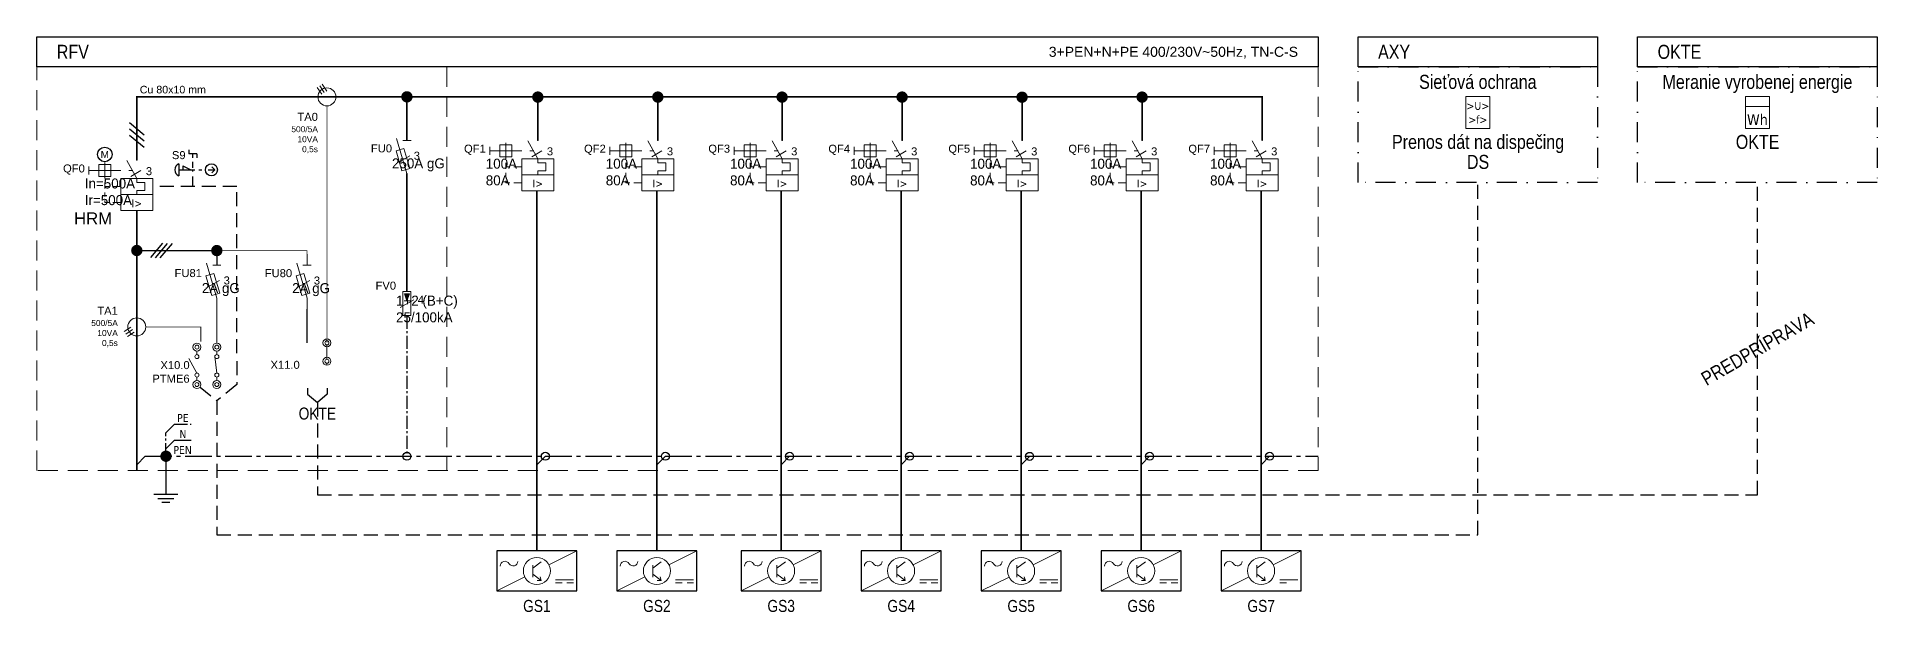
# Model space of a CAD drawing. Header units: millimetres. Extents: x -612 to 6794, y -5043 to 2163.
# Drawn here: x 1436.1 to 1896.1, y -1533.6 to -1389.9 of the extents above; entities that cross this region are included whole.
import ezdxf
from ezdxf.enums import TextEntityAlignment as Align

# ---------------------------------------------------------------- set-up
doc = ezdxf.new("R2018")
doc.units = ezdxf.units.MM
doc.header["$MEASUREMENT"] = 0
for name, pattern in [('EPL_DASHLONGDOT', [1, 0.66, -0.12, 0.1, -0.12]), ('ČERCHOVANÁ', [1, 0.5, -0.25, 0, -0.25]), ('ČÁRKOVANÁ', [0.75, 0.5, -0.25])]:
    doc.linetypes.add(name, pattern=pattern)
for name, color, linetype in [('10kV', 34, 'Continuous'), ('22kV', 34, 'Continuous'), ('400V', 7, 'Continuous'), ('EV-Káble', 7, 'Continuous'), ('Pístroj_OZN', 230, 'Continuous'), ('RS', 40, 'Continuous')]:
    doc.layers.add(name, color=color, linetype=linetype)
for name, color, linetype, lineweight in [('EPLAN100', 7, 'Continuous', 50), ('EPLAN301', 7, 'Continuous', 25), ('EPLAN420', 7, 'Continuous', 35), ('Prístroj', 7, 'Continuous', 13)]:
    doc.layers.add(name, color=color, linetype=linetype, lineweight=lineweight)
doc.styles.get("Standard").update_dxf_attribs({"font": 'arial.ttf'})
doc.styles.add('styl2', font='ARIALN.TTF', dxfattribs={"width": 0.85})
doc.styles.add('Tahoma', font='tahoma.ttf')

# ---------------------------------------------------------------- blocks, each defined once
blk = doc.blocks.new('Výkonový istič')
at = {"layer": 'Prístroj', "color": 0, "ltscale": 4}
for p, q in [((0, -3.5), (0, 0)), ((-8, -4), (-8, -8)), ((-2.5, -3.5), (0, -8)), ((-12, -5), (-12, -7)), ((-12, -6), (-10.5, -6)), ((-10.5, -6), (-4, -6)), ((-8, -9), (-8, -10)), ((-2, -6), (-1, -6)), ((-1.5, -7.5), (1, -6)), ((-8, -10), (-7, -10)), ((-8, -10), (-8, -10.5)), ((-8, -11.5), (-8, -12.5)), ((-8, -13.5), (-8, -14)), ((-6, -10), (-4, -10)), ((-7, -14), (-8, -14)), ((-6, -14), (-4, -14))]:
    blk.add_line(p, q, dxfattribs=at)
for points in [[(-9.5, -7.5), (-6.5, -7.5), (-6.5, -4.5), (-9.5, -4.5)], [(-4, -12), (4, -12), (4, -8), (-4, -8)], [(-4, -16), (4, -16), (4, -12), (-4, -12)]]:
    blk.add_lwpolyline(points, close=True, dxfattribs=at)
blk.add_lwpolyline([(0, -8), (0, -9), (2, -9), (2, -11), (0, -11), (0, -12)], dxfattribs=at)
at = {"lineweight": 30, "flags": 104}
blk.add_attdef('POPIS', text='', height=1.8, dxfattribs=at).set_placement((-13, -5), align=Align.TOP_RIGHT)
at = {"color": 0}
blk.add_attdef('POCET_POLOV', (2.26309, -7.17774), '', height=2, dxfattribs=at)
at = {"layer": 'Prístroj', "color": 0, "style": 'Tahoma'}
blk.add_text('I>', height=1.9629, dxfattribs=at).set_placement((0, -14.19629), align=Align.MIDDLE_CENTER)
at = {"layer": 'Pístroj_OZN'}
blk.add_attdef('OZNACENIE', text='', height=2, dxfattribs=at).set_placement((-13, -3.5), align=Align.RIGHT)
blk = doc.blocks.new('Poistkový odpojovač')
at = {"layer": 'Prístroj', "color": 0, "linetype": 'Continuous', "ltscale": 4}
for p, q in [((0, 0), (0, -2.75)), ((-2.57, -2.23), (0, -10.97)), ((-1.03, -2.75), (1.03, -2.75)), ((-2.73, -8.51), (0.7, -6.57)), ((0, -10.97), (0, -13.72))]:
    blk.add_line(p, q, dxfattribs=at)
blk.add_lwpolyline([(-1.27, -10.31), (0.71, -9.73), (-0.76, -4.8), (-2.73, -5.38)], close=True, dxfattribs=at)
at = {"lineweight": 30, "flags": 104}
blk.add_attdef('POPIS', text='', height=1.8, dxfattribs=at).set_placement((-3.73, -7.23), align=Align.TOP_RIGHT)
at = {"color": 0}
blk.add_attdef('POCET_POLOV', text='', height=2, dxfattribs=at).set_placement((1.7, -6.57), align=Align.MIDDLE_LEFT)
at = {"layer": 'Pístroj_OZN'}
blk.add_attdef('OZNACENIE', text='', height=2, dxfattribs=at).set_placement((-3.73, -5.73), align=Align.RIGHT)
blk = doc.blocks.new('Prepäťová ochrana')
at = {"layer": 'Prístroj', "linetype": 'Continuous', "ltscale": 4}
blk.add_hatch(color=0, dxfattribs=at).paths.add_polyline_path([(-0.62, -4.58), (0.62, -4.58), (0, -6.33)], flags=0)
at = {"layer": 'Prístroj', "color": 0, "linetype": 'Continuous', "ltscale": 4}
blk.add_line((-1.71, -7.97), (1.71, -6.03), dxfattribs=at)
for points in [[(-1, -10), (1, -10), (1, -4), (-1, -4)], [(-0.62, -4.58), (0.62, -4.58), (0, -6.33)]]:
    blk.add_lwpolyline(points, close=True, dxfattribs=at)
at = {"lineweight": 30, "flags": 104}
blk.add_attdef('POPIS', text='', height=1.8, dxfattribs=at).set_placement((-2.71, -5), align=Align.TOP_RIGHT)
blk.add_attdef('POCET_POLOV', text='', height=2).set_placement((2.71, -6.03), align=Align.MIDDLE_LEFT)
at = {"layer": 'Pístroj_OZN'}
blk.add_attdef('OZNACENIE', text='', height=2, dxfattribs=at).set_placement((-2.71, -3.5), align=Align.RIGHT)
blk = doc.blocks.new('VN MTP')
at = {"layer": '10kV', "color": 0, "lineweight": 13}
for p, q in [((-3.13, -1.15), (-1.46, -0.06)), ((-2.72, -1.78), (-1.05, -0.68)), ((-2.31, -2.41), (-0.64, -1.31))]:
    blk.add_line(p, q, dxfattribs=at)
blk.add_circle((0, 0), 2.25, dxfattribs=at)
blk = doc.blocks.new('SS2')
at = {"layer": 'Prístroj', "color": 0, "ltscale": 4}
for p, q in [((0, 1), (0, 0.5)), ((0, -4.1), (0, -0.5)), ((0, -5.1), (0, -5.6))]:
    blk.add_line(p, q, dxfattribs=at)
at = {"layer": 'Prístroj', "color": 0}
for centre, radius in [((0, 0), 1), ((0, 0), 0.5), ((0, -4.6), 1), ((0, -4.6), 0.5)]:
    blk.add_circle(centre, radius, dxfattribs=at)
at = {"lineweight": 30, "flags": 104}
blk.add_attdef('POPIS', text='', height=1.8, dxfattribs=at).set_placement((-3.73, -2.93), align=Align.TOP_RIGHT)
at = {"layer": 'Pístroj_OZN'}
blk.add_attdef('OZNACENIE', text='', height=2, dxfattribs=at).set_placement((-3.73, -1.43), align=Align.RIGHT)
blk = doc.blocks.new('SS3')
at = {"layer": 'Prístroj', "color": 0, "ltscale": 4}
for p, q in [((-4.97, -7.47), (-6.97, -3.87)), ((-4.97, -2), (-4.97, -2.87)), ((0, -7.47), (-0.5, -3.37)), ((0, -2), (0, -2.87)), ((-4.97, -8.47), (-4.98, -9.34)), ((0, -8.47), (0, -9.34))]:
    blk.add_line(p, q, dxfattribs=at)
at = {"layer": 'Prístroj', "color": 0}
for centre, radius in [((-4.97, -1), 1), ((0, -1), 1), ((-4.98, -3.37), 0.5), ((-4.97, -1), 0.5), ((0, -1), 0.5), ((0, -3.37), 0.5), ((-4.97, -7.97), 0.5), ((0, -7.97), 0.5), ((-4.98, -10.34), 1), ((-4.98, -10.34), 0.5), ((0, -10.34), 1), ((0, -10.34), 0.5)]:
    blk.add_circle(centre, radius, dxfattribs=at)
at = {"layer": 'Pístroj_OZN', "color": 0}
for tag, p in [('OZNACENIE', (-6.8, -6.49)), ('POPIS', (-6.8, -9.87))]:
    blk.add_attdef(tag, text='', height=2, dxfattribs=at).set_placement(p, align=Align.RIGHT)

msp = doc.modelspace()

# ---------------------------------------------------------------- linework, layer by layer
for points in [[(1551.11, -1528.33), (1571.11, -1528.33), (1571.11, -1518.33), (1551.11, -1518.33)], [(1581.11, -1528.33), (1601.11, -1528.33), (1601.11, -1518.33), (1581.11, -1518.33)], [(1612.17, -1528.33), (1632.17, -1528.33), (1632.17, -1518.33), (1612.17, -1518.33)], [(1642.16, -1528.33), (1662.16, -1528.33), (1662.16, -1518.33), (1642.16, -1518.33)], [(1672.16, -1528.34), (1692.16, -1528.34), (1692.16, -1518.34), (1672.16, -1518.34)], [(1702.16, -1528.33), (1722.16, -1528.33), (1722.16, -1518.33), (1702.16, -1518.33)], [(1732.15, -1528.33), (1752.15, -1528.33), (1752.15, -1518.33), (1732.15, -1518.33)]]:
    msp.add_lwpolyline(points, close=True)
at = {"layer": '22kV', "color": 0, "linetype": 'ČERCHOVANÁ', "ltscale": 10}
for points in [[(1766.38, -1397.38), (1826.26, -1397.38), (1826.26, -1426.28), (1766.38, -1426.28)], [(1836.26, -1397.38), (1896.15, -1397.38), (1896.15, -1426.28), (1836.26, -1426.28)]]:
    msp.add_lwpolyline(points, close=True, dxfattribs=at)
at = {"layer": '400V', "color": 252}
for p, q in [((1459.32, -1411.32), (1462.91, -1414.33)), ((1459.32, -1412.88), (1462.91, -1415.89)), ((1459.32, -1414.44), (1462.91, -1417.46)), ((1467.5, -1441.47), (1464.49, -1445.06)), ((1468.7, -1441.5), (1465.68, -1445.09)), ((1469.91, -1441.51), (1466.89, -1445.1))]:
    msp.add_line(p, q, dxfattribs=at)
at = {"layer": '400V', "linetype": 'Continuous', "ltscale": 4}
for p, q in [((1474.11, -1418.11), (1474.11, -1419.11)), ((1476.11, -1419.11), (1474.11, -1419.11)), ((1475.11, -1420.11), (1475.11, -1419.11)), ((1475.11, -1422.61), (1475.11, -1421.11)), ((1476.11, -1419.11), (1476.11, -1420.11)), ((1471.61, -1421.61), (1471.61, -1424.61)), ((1471.61, -1423.11), (1475.61, -1423.11)), ((1472.61, -1422.11), (1474.61, -1423.11)), ((1472.61, -1422.11), (1472.61, -1423.11)), ((1476.61, -1423.11), (1477.26, -1423.11)), ((1476.61, -1423.11), (1477.36, -1423.11)), ((1476.61, -1423.11), (1477.36, -1423.11)), ((1478.92, -1423.11), (1480.61, -1423.11)), ((1479.86, -1422.36), (1480.61, -1423.11)), ((1480.61, -1423.11), (1479.86, -1423.86))]:
    msp.add_line(p, q, dxfattribs=at)
at = {"layer": '400V'}
msp.add_line((1503.65, -1466.34), (1503.66, -1457.92), dxfattribs=at)
at = {"layer": '400V', "color": 94, "true_color": 0x00a800}
for p, q in [((1468.4, -1494.68), (1468.4, -1504.21)), ((1471.4, -1504.21), (1465.4, -1504.21)), ((1466.4, -1505.21), (1470.4, -1505.21)), ((1469.4, -1506.21), (1467.4, -1506.21))]:
    msp.add_line(p, q, dxfattribs=at)
at = {"layer": '400V', "linetype": 'Continuous', "lineweight": 13, "ltscale": 4}
for p, q in [((1562.16, -1521.08), (1560.06, -1522.65)), ((1560.06, -1521.9), (1560.06, -1524.9)), ((1564.13, -1521.82), (1571.11, -1518.33)), ((1592.16, -1521.08), (1590.06, -1522.65)), ((1590.06, -1521.9), (1590.06, -1524.9)), ((1594.13, -1521.82), (1601.11, -1518.33)), ((1623.22, -1521.08), (1621.12, -1522.65)), ((1621.12, -1521.9), (1621.12, -1524.9)), ((1625.19, -1521.82), (1632.17, -1518.33)), ((1653.21, -1521.08), (1651.11, -1522.65)), ((1651.11, -1521.9), (1651.11, -1524.9)), ((1655.18, -1521.82), (1662.16, -1518.33)), ((1683.21, -1521.09), (1681.11, -1522.67)), ((1681.11, -1521.92), (1681.11, -1524.92)), ((1685.18, -1521.84), (1692.16, -1518.34)), ((1713.21, -1521.08), (1711.11, -1522.65)), ((1711.11, -1521.9), (1711.11, -1524.9)), ((1715.18, -1521.82), (1722.16, -1518.33)), ((1743.2, -1521.08), (1741.1, -1522.65)), ((1741.1, -1521.9), (1741.1, -1524.9)), ((1745.17, -1521.82), (1752.15, -1518.33)), ((1551.11, -1528.33), (1558.09, -1524.83)), ((1562.16, -1525.73), (1560.06, -1524.15)), ((1562.16, -1525.73), (1561.22, -1525.71)), ((1562.16, -1525.73), (1561.91, -1524.82)), ((1565.79, -1525.55), (1570.29, -1525.55)), ((1565.79, -1526.3), (1567.44, -1526.3)), ((1570.29, -1526.3), (1568.64, -1526.3)), ((1581.11, -1528.33), (1588.09, -1524.83)), ((1592.16, -1525.73), (1590.06, -1524.15)), ((1592.16, -1525.73), (1591.22, -1525.71)), ((1592.16, -1525.73), (1591.91, -1524.82)), ((1595.79, -1525.55), (1600.29, -1525.55)), ((1595.79, -1526.3), (1597.44, -1526.3)), ((1600.29, -1526.3), (1598.64, -1526.3)), ((1612.17, -1528.33), (1619.15, -1524.83)), ((1623.22, -1525.73), (1621.12, -1524.15)), ((1623.21, -1525.73), (1622.28, -1525.71)), ((1623.21, -1525.73), (1622.97, -1524.82)), ((1626.85, -1525.55), (1631.35, -1525.55)), ((1626.85, -1526.3), (1628.5, -1526.3)), ((1631.35, -1526.3), (1629.7, -1526.3)), ((1642.16, -1528.33), (1649.14, -1524.83)), ((1653.21, -1525.73), (1651.11, -1524.15)), ((1653.21, -1525.73), (1652.27, -1525.71)), ((1653.21, -1525.73), (1652.97, -1524.82)), ((1656.85, -1525.55), (1661.35, -1525.55)), ((1656.85, -1526.3), (1658.5, -1526.3)), ((1661.35, -1526.3), (1659.7, -1526.3)), ((1672.16, -1528.34), (1679.14, -1524.85)), ((1683.21, -1525.74), (1681.11, -1524.17)), ((1683.21, -1525.75), (1682.27, -1525.73)), ((1683.21, -1525.75), (1682.96, -1524.84)), ((1686.84, -1525.57), (1691.34, -1525.57)), ((1686.84, -1526.32), (1688.49, -1526.32)), ((1691.34, -1526.32), (1689.69, -1526.32)), ((1702.16, -1528.33), (1709.14, -1524.83)), ((1713.21, -1525.73), (1711.11, -1524.15)), ((1713.2, -1525.73), (1712.27, -1525.71)), ((1713.2, -1525.73), (1712.96, -1524.82)), ((1716.84, -1525.55), (1721.34, -1525.55)), ((1716.84, -1526.3), (1718.49, -1526.3)), ((1721.34, -1526.3), (1719.69, -1526.3)), ((1732.15, -1528.33), (1739.13, -1524.83)), ((1743.2, -1525.73), (1741.1, -1524.15)), ((1743.2, -1525.73), (1742.26, -1525.71)), ((1743.2, -1525.73), (1742.96, -1524.82)), ((1746.84, -1525.55), (1751.34, -1525.55)), ((1746.84, -1526.3), (1748.49, -1526.3))]:
    msp.add_line(p, q, dxfattribs=at)
at = {"layer": '400V', "color": 230, "ltscale": 5}
for points in [[(1436.11, -1389.88), (1756.38, -1389.88), (1756.38, -1397.38), (1436.11, -1397.38)], [(1766.38, -1389.88), (1826.26, -1389.88), (1826.26, -1397.38), (1766.38, -1397.38)], [(1836.26, -1389.88), (1896.15, -1389.88), (1896.15, -1397.38), (1836.26, -1397.38)]]:
    msp.add_lwpolyline(points, close=True, dxfattribs=at)
at = {"layer": '400V', "flags": 128}
for points, const_width in [([(1461.11, -1420.77), (1461.11, -1404.88), (1742.39, -1404.89), (1742.39, -1415.78)], 0.4), ([(1508.63, -1407.13), (1508.63, -1466.34)], 0.2), ([(1528.63, -1415.76), (1528.63, -1404.88)], 0.4), ([(1561.34, -1415.83), (1561.35, -1404.94)], 0.4), ([(1591.34, -1415.83), (1591.35, -1404.94)], 0.4), ([(1622.4, -1415.83), (1622.41, -1404.94)], 0.4), ([(1652.4, -1415.83), (1652.4, -1404.94)], 0.4), ([(1682.4, -1415.83), (1682.4, -1404.94)], 0.4), ([(1712.39, -1415.83), (1712.4, -1404.94)], 0.4), ([(1528.63, -1423.99), (1528.63, -1453.55)], 0.4), ([(1561.11, -1428.33), (1561.11, -1518.33)], 0.4), ([(1591.11, -1428.33), (1591.11, -1518.33)], 0.4), ([(1622.17, -1428.33), (1622.17, -1518.33)], 0.4), ([(1652.16, -1428.33), (1652.16, -1518.33)], 0.4), ([(1682.16, -1428.34), (1682.16, -1518.34)], 0.4), ([(1712.16, -1428.33), (1712.16, -1518.33)], 0.4), ([(1742.15, -1428.33), (1742.15, -1518.33)], 0.4), ([(1461.11, -1433.27), (1461.11, -1498.24)], 0.4), ([(1461.11, -1443.27), (1503.65, -1443.31), (1503.65, -1446.97)], 0.2), ([(1481.11, -1443.29), (1481.11, -1446.93)], 0.2), ([(1481.11, -1455.16), (1481.11, -1466.42)], 0.2), ([(1503.66, -1455.17), (1503.66, -1466.34)], 0.2), ([(1463.36, -1462.37), (1477.11, -1462.37), (1477.11, -1466.03)], 0.2)]:
    msp.add_lwpolyline(points, dxfattribs=dict(at, const_width=const_width))
at = {"layer": '400V', "const_width": 1.29}
for points in [[(1529.4, -1404.88, 1), (1527.86, -1404.88, 1), (1529.4, -1404.88, 0.272597)], [(1562.12, -1404.94, 1), (1560.58, -1404.94, 1), (1562.12, -1404.94, 0.272597)], [(1592.12, -1404.94, 1), (1590.58, -1404.94, 1), (1592.12, -1404.94, 0.272597)], [(1623.17, -1404.94, 1), (1621.64, -1404.94, 1), (1623.17, -1404.94, 0.272597)], [(1653.17, -1404.94, 1), (1651.63, -1404.94, 1), (1653.17, -1404.94, 0.272597)], [(1683.16, -1404.97, 1), (1681.63, -1404.97, 1), (1683.16, -1404.97, 0.272597)], [(1713.16, -1404.94, 1), (1711.63, -1404.94, 1), (1713.16, -1404.94, 0.272597)], [(1461.88, -1443.27, 1), (1460.34, -1443.27, 1), (1461.88, -1443.27, 0.272597)], [(1481.88, -1443.29, 1), (1480.34, -1443.29, 1), (1481.88, -1443.29, 0.272597)]]:
    msp.add_lwpolyline(points, format="xyb", dxfattribs=at)
at = {"layer": '400V', "color": 94, "true_color": 0x00a800, "const_width": 1.29}
msp.add_lwpolyline([(1467.63, -1494.68, -1), (1469.17, -1494.68, -1), (1467.63, -1494.68, -0.272597)], format="xyb", dxfattribs=at)
at = {"layer": '400V'}
msp.add_circle((1453.11, -1419.27), 1.81, dxfattribs=at)
at = {"layer": '400V', "linetype": 'Continuous', "ltscale": 4}
msp.add_circle((1479.77, -1423.11), 1.5, dxfattribs=at)
at = {"layer": '400V', "linetype": 'Continuous', "lineweight": 13, "ltscale": 4}
for centre in [(1561.11, -1523.33), (1591.11, -1523.33), (1622.17, -1523.33), (1652.16, -1523.33), (1682.16, -1523.34), (1712.16, -1523.33), (1742.15, -1523.33)]:
    msp.add_circle(centre, 3.38, dxfattribs=at)
at = {"layer": '400V', "linetype": 'Continuous', "ltscale": 4}
msp.add_arc((1472.2, -1423.11), 1.61, 111.5448, 248.4552, dxfattribs=at)
at = {"layer": '400V', "linetype": 'Continuous', "lineweight": 13, "ltscale": 4}
for centre, radius, start, end in [((1553.13, -1522.13), 1.2, 30, 180), ((1555.18, -1520.94), 1.16, 210, 0), ((1583.13, -1522.13), 1.2, 30, 180), ((1585.18, -1520.94), 1.16, 210, 0), ((1614.19, -1522.13), 1.2, 30, 180), ((1616.23, -1520.94), 1.16, 210, 0), ((1644.18, -1522.13), 1.2, 30, 180), ((1646.23, -1520.94), 1.16, 210, 0), ((1674.18, -1522.14), 1.2, 30, 180), ((1676.23, -1520.96), 1.16, 210, 0), ((1704.18, -1522.13), 1.2, 30, 180), ((1706.22, -1520.94), 1.16, 210, 0), ((1734.17, -1522.13), 1.2, 30, 180), ((1736.22, -1520.94), 1.16, 210, 0)]:
    msp.add_arc(centre, radius, start, end, dxfattribs=at)
at = {"layer": 'EPLAN100', "color": 94, "linetype": 'EPL_DASHLONGDOT', "lineweight": 30, "ltscale": 5, "true_color": 0x00a800}
for points in [[(1528.63, -1459.55), (1528.63, -1494.68)], [(1468.4, -1494.68), (1468.4, -1488.8), (1470.52, -1486.68), (1474.72, -1486.68)], [(1561.11, -1496.8), (1563.23, -1494.68)], [(1591.11, -1496.8), (1593.23, -1494.68)], [(1622.17, -1496.8), (1624.29, -1494.68)], [(1652.16, -1496.8), (1654.28, -1494.68)], [(1682.16, -1496.82), (1684.28, -1494.7)], [(1712.15, -1496.8), (1714.27, -1494.68)], [(1742.15, -1496.8), (1744.27, -1494.68)]]:
    msp.add_lwpolyline(points, dxfattribs=at)
at = {"layer": 'EPLAN100', "color": 94, "linetype": 'EPL_DASHLONGDOT', "lineweight": 30, "ltscale": 10, "true_color": 0x00a800}
msp.add_lwpolyline([(1461.11, -1496.8), (1463.23, -1494.68), (1756.38, -1494.68)], dxfattribs=at)
at = {"layer": 'EPLAN100', "color": 5, "lineweight": 30, "ltscale": 8}
msp.add_lwpolyline([(1468.4, -1492.8), (1470.52, -1490.68), (1474.72, -1490.68)], dxfattribs=at)
at = {"layer": 'EPLAN301', "color": 94, "ltscale": 4, "true_color": 0x00a800}
for centre in [(1528.63, -1494.68), (1563.23, -1494.68), (1593.23, -1494.68), (1624.29, -1494.68), (1654.28, -1494.68), (1684.28, -1494.7), (1714.27, -1494.68), (1744.27, -1494.68)]:
    msp.add_circle(centre, 1, dxfattribs=at)
at = {"layer": 'EV-Káble'}
msp.add_lwpolyline([(1461.11, -1443.27), (1481.11, -1443.29), (1481.11, -1446.93)], dxfattribs=at)
at = {"layer": 'Prístroj', "color": 0, "linetype": 'Continuous', "ltscale": 4}
msp.add_line((1863.21, -1407.3), (1869.21, -1407.3), dxfattribs=at)
at = {"layer": 'Prístroj', "color": 253, "linetype": 'ČÁRKOVANÁ', "ltscale": 10}
msp.add_lwpolyline([(1436.11, -1397.38), (1756.38, -1397.38), (1756.38, -1498.24), (1436.11, -1498.24)], close=True, dxfattribs=at)
msp.add_lwpolyline([(1538.63, -1397.38), (1538.63, -1498.24)], dxfattribs=at)
at = {"layer": 'Prístroj', "color": 0, "linetype": 'Continuous', "ltscale": 4}
for points in [[(1793.32, -1412.8), (1799.32, -1412.8), (1799.32, -1404.8), (1793.32, -1404.8)], [(1863.21, -1412.8), (1869.21, -1412.8), (1869.21, -1404.8), (1863.21, -1404.8)]]:
    msp.add_lwpolyline(points, close=True, dxfattribs=at)
at = {"layer": 'RS', "linetype": 'ČÁRKOVANÁ', "ltscale": 5}
msp.add_line((1475.11, -1427.27), (1475.11, -1423.11), dxfattribs=at)
at = {"layer": 'RS', "linetype": 'ČÁRKOVANÁ', "ltscale": 7}
for points in [[(1486.08, -1468.92), (1486.08, -1427.27), (1465.11, -1427.27)], [(1481.11, -1480.81), (1481.11, -1514.34), (1796.32, -1514.34), (1796.32, -1426.28)], [(1486.08, -1470.92), (1486.08, -1476.76), (1481.11, -1480.81)], [(1476.91, -1477.39), (1481.11, -1480.81)]]:
    msp.add_lwpolyline(points, dxfattribs=at)
at = {"layer": 'RS', "color": 193, "linetype": 'ČÁRKOVANÁ', "ltscale": 7}
for points in [[(1506.24, -1481.25), (1506.24, -1504.34), (1866.21, -1504.34), (1866.21, -1426.28)], [(1503.76, -1477.68), (1503.76, -1479.18), (1506.24, -1481.25)], [(1508.73, -1477.68), (1508.73, -1479.18), (1506.24, -1481.25)]]:
    msp.add_lwpolyline(points, dxfattribs=at)

# ---------------------------------------------------------------- block references
ref = msp.add_blockref('SS2', (1508.63, -1466.34))
ref.add_attrib('OZNACENIE', 'X11.0', dxfattribs={"layer": 'Pístroj_OZN', "color": 202, "height": 2}).set_placement((1501.83, -1472.83), align=Align.RIGHT)
at = {"layer": '22kV', "color": 0, "lineweight": -3, "rotation": 270}
msp.add_blockref('VN MTP', (1508.63, -1404.88), dxfattribs=at)
at = {"layer": '22kV', "color": 0, "lineweight": -3}
msp.add_blockref('VN MTP', (1461.11, -1462.37), dxfattribs=at)
at = {"layer": '400V', "color": 202}
ref = msp.add_blockref('SS3', (1481.11, -1466.42), dxfattribs=at)
ref.add_attrib('OZNACENIE', 'X10.0', dxfattribs={"layer": 'Pístroj_OZN', "color": 0, "height": 2}).set_placement((1474.31, -1472.9), align=Align.RIGHT)
ref.add_attrib('POPIS', 'PTME6', dxfattribs={"layer": 'Pístroj_OZN', "color": 7, "height": 2}).set_placement((1474.31, -1476.29), align=Align.RIGHT)
at = {"layer": 'Prístroj'}
ref = msp.add_blockref('Poistkový odpojovač', (1528.63, -1413.02), dxfattribs=at)
ref.add_attrib('POCET_POLOV', '3', dxfattribs={"layer": '0', "color": 0, "height": 2}).set_placement((1530.33, -1419.59), align=Align.MIDDLE_LEFT)
ref.add_attrib('OZNACENIE', 'FU0', dxfattribs={"layer": 'Pístroj_OZN', "height": 2}).set_placement((1524.9, -1418.75), align=Align.RIGHT)
lines = msp.add_mtext('250A gG', dxfattribs={"layer": '0', "insert": (1524.9, -1420.25), "char_height": 2.5, "attachment_point": 1})
ref.add_attrib('POPIS', '', (1524.9, -1420.25), dxfattribs={"flags": 104}).embed_mtext(lines)
ref = msp.add_blockref('Výkonový istič', (1561.34, -1412.33), dxfattribs=at)
ref.add_attrib('POCET_POLOV', '3', (1563.61, -1419.5), dxfattribs={"layer": '0', "height": 2})
ref.add_attrib('OZNACENIE', 'QF1', dxfattribs={"layer": 'Pístroj_OZN', "height": 2}).set_placement((1548.34, -1418.83), align=Align.RIGHT)
lines = msp.add_mtext('100A\\P80A', dxfattribs={"layer": '0', "insert": (1548.34, -1420.33), "char_height": 2.5, "attachment_point": 1})
ref.add_attrib('POPIS', '', (1548.34, -1420.33), dxfattribs={"flags": 104}).embed_mtext(lines)
ref = msp.add_blockref('Výkonový istič', (1591.34, -1412.33), dxfattribs=at)
ref.add_attrib('POCET_POLOV', '3', (1593.61, -1419.5), dxfattribs={"layer": '0', "height": 2})
ref.add_attrib('OZNACENIE', 'QF2', dxfattribs={"layer": 'Pístroj_OZN', "height": 2}).set_placement((1578.34, -1418.83), align=Align.RIGHT)
lines = msp.add_mtext('100A\\P80A', dxfattribs={"layer": '0', "insert": (1578.34, -1420.33), "char_height": 2.5, "attachment_point": 1})
ref.add_attrib('POPIS', '', (1578.34, -1420.33), dxfattribs={"flags": 104}).embed_mtext(lines)
ref = msp.add_blockref('Výkonový istič', (1622.4, -1412.33), dxfattribs=at)
ref.add_attrib('POCET_POLOV', '3', (1624.67, -1419.5), dxfattribs={"layer": '0', "height": 2})
ref.add_attrib('OZNACENIE', 'QF3', dxfattribs={"layer": 'Pístroj_OZN', "height": 2}).set_placement((1609.4, -1418.83), align=Align.RIGHT)
lines = msp.add_mtext('100A\\P80A', dxfattribs={"layer": '0', "insert": (1609.4, -1420.33), "char_height": 2.5, "attachment_point": 1})
ref.add_attrib('POPIS', '', (1609.4, -1420.33), dxfattribs={"flags": 104}).embed_mtext(lines)
ref = msp.add_blockref('Výkonový istič', (1652.4, -1412.34), dxfattribs=at)
ref.add_attrib('POCET_POLOV', '3', (1654.66, -1419.51), dxfattribs={"layer": '0', "height": 2})
ref.add_attrib('OZNACENIE', 'QF4', dxfattribs={"layer": 'Pístroj_OZN', "height": 2}).set_placement((1639.4, -1418.84), align=Align.RIGHT)
lines = msp.add_mtext('100A\\P80A', dxfattribs={"layer": '0', "insert": (1639.4, -1420.34), "char_height": 2.5, "attachment_point": 1})
ref.add_attrib('POPIS', '', (1639.4, -1420.34), dxfattribs={"flags": 104}).embed_mtext(lines)
ref = msp.add_blockref('Výkonový istič', (1682.4, -1412.34), dxfattribs=at)
ref.add_attrib('POCET_POLOV', '3', (1684.66, -1419.52), dxfattribs={"layer": '0', "height": 2})
ref.add_attrib('OZNACENIE', 'QF5', dxfattribs={"layer": 'Pístroj_OZN', "height": 2}).set_placement((1669.4, -1418.84), align=Align.RIGHT)
lines = msp.add_mtext('100A\\P80A', dxfattribs={"layer": '0', "insert": (1669.4, -1420.34), "char_height": 2.5, "attachment_point": 1})
ref.add_attrib('POPIS', '', (1669.4, -1420.34), dxfattribs={"flags": 104}).embed_mtext(lines)
ref = msp.add_blockref('Výkonový istič', (1712.39, -1412.34), dxfattribs=at)
ref.add_attrib('POCET_POLOV', '3', (1714.65, -1419.51), dxfattribs={"layer": '0', "height": 2})
ref.add_attrib('OZNACENIE', 'QF6', dxfattribs={"layer": 'Pístroj_OZN', "height": 2}).set_placement((1699.39, -1418.84), align=Align.RIGHT)
lines = msp.add_mtext('100A\\P80A', dxfattribs={"layer": '0', "insert": (1699.39, -1420.34), "char_height": 2.5, "attachment_point": 1})
ref.add_attrib('POPIS', '', (1699.39, -1420.34), dxfattribs={"flags": 104}).embed_mtext(lines)
ref = msp.add_blockref('Výkonový istič', (1742.39, -1412.34), dxfattribs=at)
ref.add_attrib('POCET_POLOV', '3', (1744.65, -1419.51), dxfattribs={"layer": '0', "height": 2})
ref.add_attrib('OZNACENIE', 'QF7', dxfattribs={"layer": 'Pístroj_OZN', "height": 2}).set_placement((1729.39, -1418.84), align=Align.RIGHT)
lines = msp.add_mtext('100A\\P80A', dxfattribs={"layer": '0', "insert": (1729.39, -1420.34), "char_height": 2.5, "attachment_point": 1})
ref.add_attrib('POPIS', '', (1729.39, -1420.34), dxfattribs={"flags": 104}).embed_mtext(lines)
ref = msp.add_blockref('Výkonový istič', (1461.11, -1417.27), dxfattribs=at)
ref.add_attrib('POCET_POLOV', '3', (1463.37, -1424.45), dxfattribs={"layer": '0', "height": 2})
ref.add_attrib('OZNACENIE', 'QF0', dxfattribs={"layer": 'Pístroj_OZN', "height": 2}).set_placement((1448.11, -1423.77), align=Align.RIGHT)
lines = msp.add_mtext('In=500A\\PIr=500A', dxfattribs={"layer": '0', "insert": (1448.11, -1425.27), "char_height": 2.5, "attachment_point": 1})
ref.add_attrib('POPIS', '', (1448.11, -1425.27), dxfattribs={"flags": 104}).embed_mtext(lines)
ref = msp.add_blockref('Poistkový odpojovač', (1481.11, -1444.18), dxfattribs=at)
ref.add_attrib('POCET_POLOV', '3', dxfattribs={"layer": '0', "color": 0, "height": 2}).set_placement((1482.82, -1450.75), align=Align.MIDDLE_LEFT)
ref.add_attrib('OZNACENIE', 'FU81', dxfattribs={"layer": 'Pístroj_OZN', "height": 2}).set_placement((1477.38, -1449.91), align=Align.RIGHT)
lines = msp.add_mtext('2A gG', dxfattribs={"layer": '0', "insert": (1477.38, -1451.41), "char_height": 2.5, "attachment_point": 1})
ref.add_attrib('POPIS', '', (1477.38, -1451.41), dxfattribs={"flags": 104}).embed_mtext(lines)
ref = msp.add_blockref('Poistkový odpojovač', (1503.66, -1444.2), dxfattribs=at)
ref.add_attrib('POCET_POLOV', '3', dxfattribs={"layer": '0', "color": 0, "height": 2}).set_placement((1505.36, -1450.77), align=Align.MIDDLE_LEFT)
ref.add_attrib('OZNACENIE', 'FU80', dxfattribs={"layer": 'Pístroj_OZN', "height": 2}).set_placement((1499.93, -1449.93), align=Align.RIGHT)
lines = msp.add_mtext('2A gG', dxfattribs={"layer": '0', "insert": (1499.93, -1451.43), "char_height": 2.5, "attachment_point": 1})
ref.add_attrib('POPIS', '', (1499.93, -1451.43), dxfattribs={"flags": 104}).embed_mtext(lines)
ref = msp.add_blockref('Prepäťová ochrana', (1528.63, -1449.55), dxfattribs=at)
ref.add_attrib('POCET_POLOV', '4', dxfattribs={"layer": '0', "height": 2}).set_placement((1531.34, -1455.58), align=Align.MIDDLE_LEFT)
ref.add_attrib('OZNACENIE', 'FV0', dxfattribs={"layer": 'Pístroj_OZN', "height": 2}).set_placement((1525.91, -1453.05), align=Align.RIGHT)
lines = msp.add_mtext('1+2 (B+C)\\P25/100kA', dxfattribs={"layer": '0', "insert": (1525.91, -1454.55), "char_height": 2.5, "attachment_point": 1})
ref.add_attrib('POPIS', '', (1525.91, -1454.55), dxfattribs={"flags": 104}).embed_mtext(lines)

# ---------------------------------------------------------------- texts
at = {"layer": '22kV', "color": 230, "style": 'styl2'}
for s, p in [('RFV', (1441.11, -1393.63)), ('AXY', (1771.38, -1393.63)), ('OKTE', (1841.26, -1393.63))]:
    msp.add_text(s, height=3.5, dxfattribs=at).set_placement(p, align=Align.MIDDLE_LEFT)
at = {"layer": '22kV', "color": 0}
msp.add_text('Cu 80x10 mm', height=1.9016, dxfattribs=at).set_placement((1470.12, -1403.07), align=Align.MIDDLE_CENTER)
at = {"layer": '22kV', "color": 193, "style": 'styl2'}
msp.add_text('OKTE', height=3, dxfattribs=at).set_placement((1506.24, -1484.01), align=Align.MIDDLE_CENTER)
at = {"layer": '22kV', "color": 230, "style": 'styl2'}
for s, p in [('GS1', (1561.11, -1532.08)), ('GS2', (1591.11, -1532.08)), ('GS3', (1622.18, -1532.08)), ('GS4', (1652.17, -1532.08)), ('GS5', (1682.17, -1532.09)), ('GS6', (1712.17, -1532.08)), ('GS7', (1742.16, -1532.08))]:
    msp.add_text(s, height=3, dxfattribs=at).set_placement(p, align=Align.MIDDLE_CENTER)
at = {"layer": '22kV', "linetype": 'Continuous', "char_height": 1.5, "width": 7.6586, "attachment_point": 6}
for s, insert in [('\\pxqr;{\\H1.33333x;\\C230;TA0\\P\\H0.75x;\\C0;500/5A\\P10VA\\P0,5s}', (1506.38, -1413.93)), ('\\pxqr;{\\H1.33333x;\\C230;TA1\\P\\H0.75x;\\C0;500/5A\\P10VA\\P0,5s}', (1456.36, -1462.37))]:
    msp.add_mtext(s, dxfattribs=dict(at, insert=insert))
at = {"layer": '400V', "color": 230, "lineweight": 13}
msp.add_text('3+PEN+N+PE 400/230V~50Hz, TN-C-S', height=2.5, dxfattribs=at).set_placement((1751.38, -1393.63), align=Align.MIDDLE_RIGHT)
at = {"layer": '400V', "style": 'styl2'}
for s, p in [('Sieťová ochrana', (1796.32, -1401.13)), ('Meranie vyrobenej energie', (1866.21, -1401.13)), ('Prenos dát na dispečing', (1796.38, -1416.13)), ('OKTE', (1866.26, -1416.13)), ('DS', (1796.38, -1421.13))]:
    msp.add_text(s, height=3.5, dxfattribs=at).set_placement(p, align=Align.MIDDLE_CENTER)
at = {"layer": '400V'}
msp.add_text('M', height=1.79, dxfattribs=at).set_placement((1453.11, -1419.27), align=Align.MIDDLE_CENTER)
at = {"layer": '400V', "style": 'styl2'}
msp.add_text('PREDPRÍPRAVA', height=3.5, rotation=30, dxfattribs=at).set_placement((1866.21, -1467.81), align=Align.MIDDLE_CENTER)
at = {"layer": '400V', "linetype": 'Continuous', "insert": (1450.18, -1435.25), "char_height": 3, "width": 13.7015, "attachment_point": 5}
msp.add_mtext('{\\C1;HRM}', dxfattribs=at)
at = {"layer": 'EPLAN100', "color": 94, "linetype": 'EPL_DASHLONGDOT', "lineweight": 30, "ltscale": 5, "true_color": 0x00a800, "style": 'Tahoma'}
for s, p in [('PE', (1472.62, -1486.68)), ('PEN', (1472.55, -1494.68))]:
    msp.add_text(s, height=1.963, dxfattribs=at).set_placement(p, align=Align.BOTTOM_CENTER)
at = {"layer": 'EPLAN420', "color": 5, "style": 'Tahoma'}
msp.add_text('N', height=1.96, dxfattribs=at).set_placement((1472.62, -1490.68), align=Align.BOTTOM_CENTER)
at = {"layer": 'Prístroj', "style": 'Tahoma'}
for s, height, p in [('>U>', 2, (1796.32, -1407.13)), ('>f>', 2, (1796.32, -1410.57)), ('Wh', 2.726, (1866.21, -1410.57))]:
    msp.add_text(s, height=height, dxfattribs=at).set_placement(p, align=Align.MIDDLE_CENTER)
at = {"layer": 'Pístroj_OZN', "linetype": 'Continuous', "insert": (1473.3, -1418.44), "char_height": 2, "width": 13.7015, "attachment_point": 3}
msp.add_mtext('\\pxqr;S9', dxfattribs=at)

doc.saveas('drawing.dxf')
